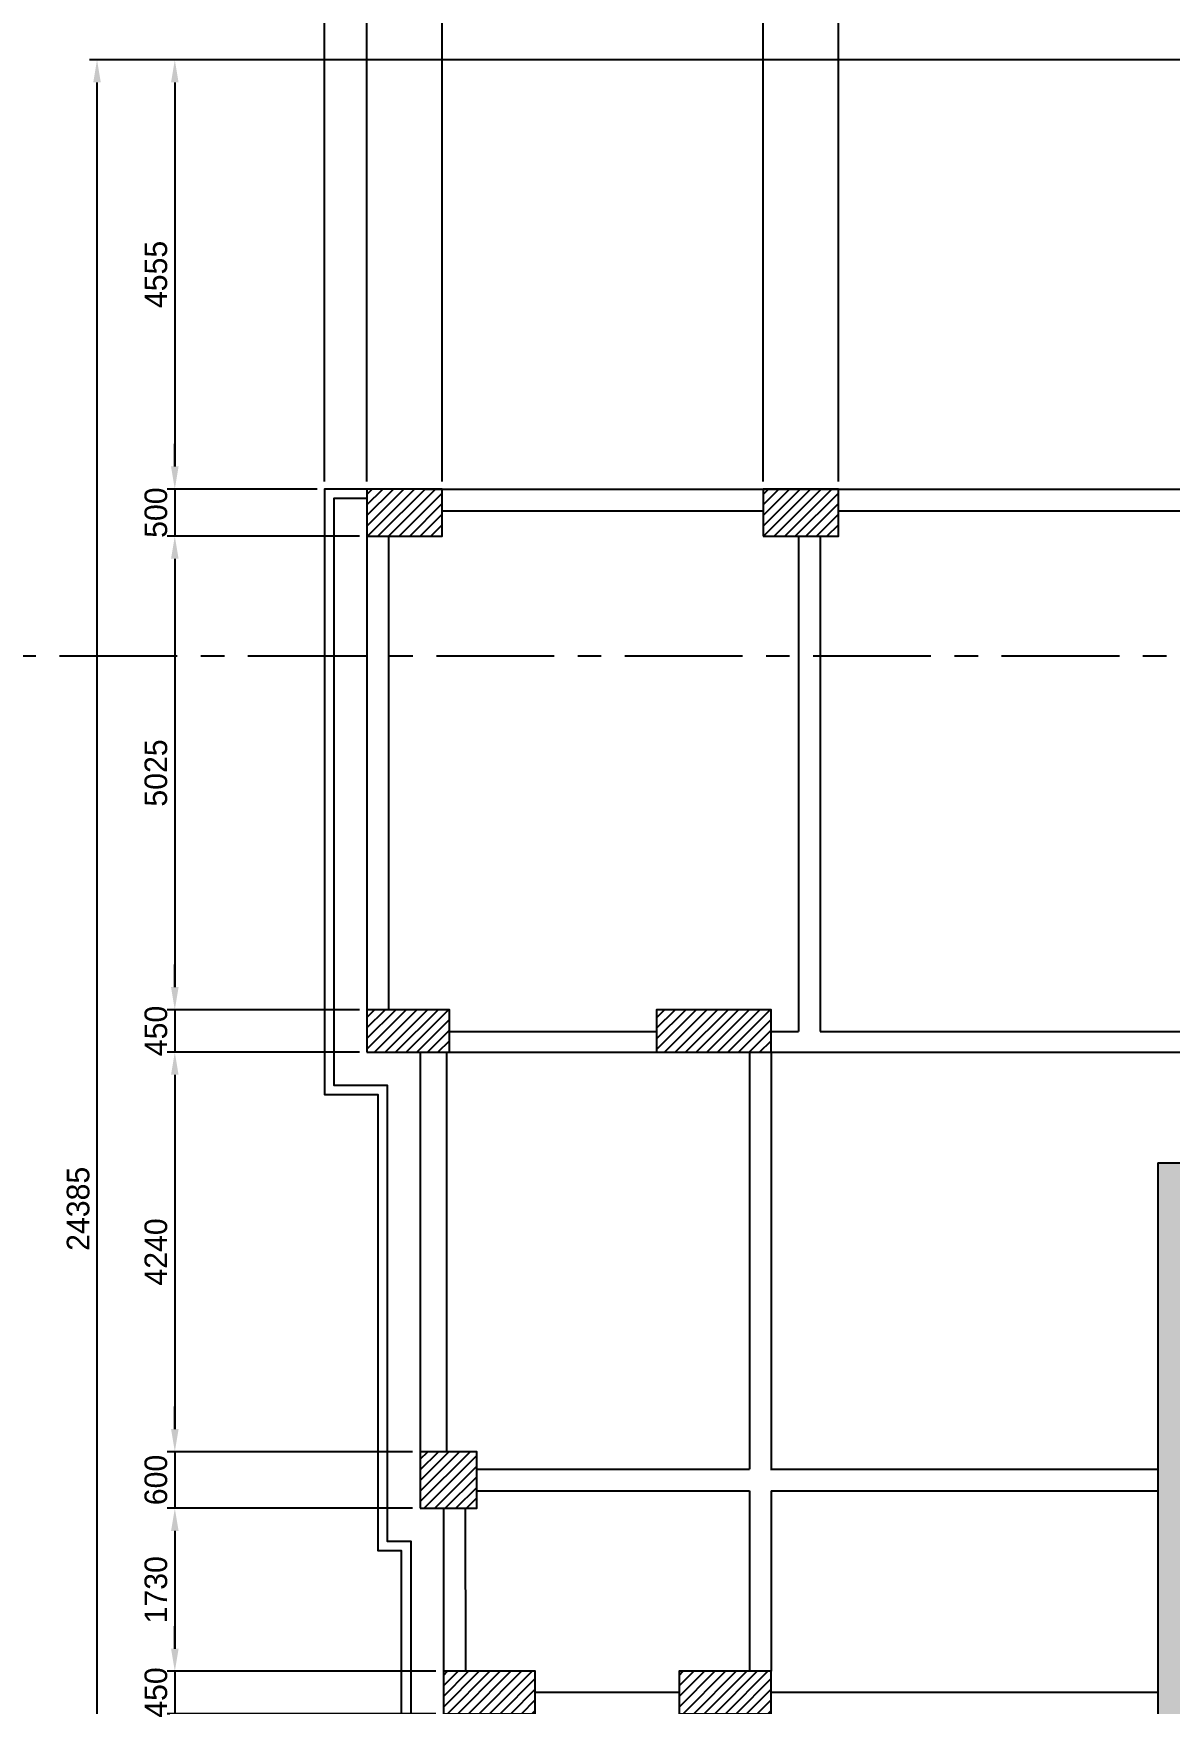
# Model space of a CAD drawing. Header units: millimetres. Extents: x -5 to 1510635, y -6 to 71285.
# Drawn here: x 708807 to 720867, y 19757 to 37480 of the extents above; entities that cross this region are included whole.
import ezdxf

# ---------------------------------------------------------------- set-up
doc = ezdxf.new("R2010")
doc.units = ezdxf.units.MM
doc.header["$LTSCALE"] = 1000
doc.linetypes.add('CENTER', pattern=[2, 1.25, -0.25, 0.25, -0.25])
doc.linetypes.add('S-BM-2ND$0$HIDDEN', pattern=[9.524999999999999, 6.35, -3.175])
for name, color, linetype in [('1', 1, 'CENTER'), ('MP-8', 8, 'Continuous'), ('S-BM-2ND$0$S-BEAM', 21, 'Continuous'), ('S-BM-2ND$0$S-BEAMS-1', 21, 'Continuous'), ('S-COL 2ND$0$S-COL-1', 31, 'Continuous'), ('S-COL 2ND$0$S-COL-HATCH', 11, 'Continuous'), ('S-COL 2ND$0$S-RCWALL', 31, 'Continuous'), ('S-COL 2ND$0$S-RCWALL-HACH', 21, 'Continuous')]:
    doc.layers.add(name, color=color, linetype=linetype)
doc.dimstyles.new('MPS2', dxfattribs={"dimscale": 100, "dimtxt": 3, "dimasz": 3, "dimexe": 1, "dimexo": 1, "dimgap": 1, "dimtad": 1, "dimzin": 12, "dimdsep": 46, "dimtxsty": 'Standard', "dimcen": 1, "dimclrd": 1, "dimclre": 1, "dimclrt": 7, "dimazin": 2, "dimtfac": 1, "dimtmove": 0, "dimatfit": 3, "dimfxl": 1, "dimarcsym": 0})

# ---------------------------------------------------------------- blocks, each defined once
blk = doc.blocks.new('S-COL 2ND')
at = {"layer": 'S-COL 2ND$0$S-COL-HATCH'}
h = blk.add_hatch(dxfattribs=at)
h.set_pattern_fill('ANSI31', color=256, scale=25)
h.set_pattern_definition([(45, (-1360.123907805886, 18780), (-56.1266007566822, 56.12660075668221), [])])
h.paths.add_polyline_path([(3998376.503392166, -137938.8001942993), (3999176.503392166, -137938.8001942993), (3999176.503392166, -137438.8001942993), (3998376.503392166, -137438.8001942993)])
h = blk.add_hatch(dxfattribs=at)
h.set_pattern_fill('ANSI31', color=256, scale=25)
h.set_pattern_definition([(45, (2845.000000012573, 18780), (-56.1266007566822, 56.12660075668221), [])])
h.paths.add_polyline_path([(4002581.627299984, -137938.8001942993), (4003381.627299984, -137938.8001942993), (4003381.627299984, -137438.8001942993), (4002581.627299984, -137438.8001942993)])
h = blk.add_hatch(dxfattribs=at)
h.set_pattern_fill('ANSI31', color=256, scale=25)
h.set_pattern_definition([(45, (-4.656612873077393e-10, 109.0542274876498), (-56.1266007566822, 56.12660075668221), [])])
h.paths.add_polyline_path([(3998376.503392178, -143413.8001942993), (3999251.8111841, -143413.8001942993), (3999251.8111841, -142963.8001942993), (3998376.503392178, -142963.8001942993)])
h = blk.add_hatch(dxfattribs=at)
h.set_pattern_fill('ANSI31', color=256, scale=25)
h.set_pattern_definition([(45, (3414.816115882248, 109.0542274845648), (-56.1266007566822, 56.12660075668221), [])])
h.paths.add_polyline_path([(4001451.627299983, -143413.8001943024), (4002666.627299983, -143413.8001943024), (4002666.627299983, -142963.8001942993), (4001451.627299983, -142963.8001942993)])
h = blk.add_hatch(dxfattribs=at)
h.set_pattern_fill('ANSI31', color=256, scale=25)
h.set_pattern_definition([(45, (-994.8161158706062, 8565.320772514096), (-56.1266007566822, 56.12660075668221), [])])
h.paths.add_polyline_path([(3998941.811184101, -148253.4794217852), (3999541.811184101, -148253.4794217852), (3999541.811184101, -147653.4794217852), (3998941.811184101, -147653.4794217852)])
h = blk.add_hatch(dxfattribs=at)
h.set_pattern_fill('ANSI31', color=256, scale=25)
h.set_pattern_definition([(45, (-748.1239077928476, 6384.943820322398), (-56.1266007566822, 56.12660075668221), [])])
h.paths.add_polyline_path([(3999188.503392179, -150433.8563739769), (4000163.503392179, -150433.8563739769), (4000163.503392179, -149983.8563739769), (3999188.503392179, -149983.8563739769)])
h = blk.add_hatch(dxfattribs=at)
h.set_pattern_fill('ANSI31', color=256, scale=25)
h.set_pattern_definition([(45, (1755.000000011176, 6384.943820322398), (-56.1266007566822, 56.12660075668221), [])])
h.paths.add_polyline_path([(4001691.627299983, -150433.8563739769), (4002666.627299983, -150433.8563739769), (4002666.627299983, -149983.8563739769), (4001691.627299983, -149983.8563739769)])
at = {"layer": 'S-COL 2ND$0$S-RCWALL-HACH'}
h = blk.add_hatch(dxfattribs=at)
h.set_pattern_fill('DOTS', color=256, scale=40)
h.set_pattern_definition([(0, (0, 0), (31.75, 63.5), [0, -63.5])])
h.paths.add_polyline_path([(4009961.720289057, -145611.3001942993), (4010161.720289057, -145611.3001942993), (4010161.720289057, -144588.8001942993), (4006771.720289052, -144588.8001942993), (4006771.720289052, -150468.8001942994), (4010161.591443183, -150469.2091906754), (4010161.720289058, -149401.3001942993), (4009961.720289056, -149401.3001942993), (4009961.720289056, -150218.8001942993), (4007021.720289056, -150218.8001942994), (4007021.720289057, -147633.8001942993), (4009961.720289057, -147633.8001942993), (4009961.720289056, -148401.3001942992), (4010161.720289057, -148401.3001942993), (4010161.720289057, -146611.3001942993), (4009961.720289056, -146611.3001942993), (4009961.720289057, -147383.8001942993), (4007021.720289056, -147383.8001942993), (4007021.720289057, -144838.8001942993), (4009961.720289057, -144838.8001942993)])
edge = h.paths.add_edge_path()
edge.add_line((4009961.720289056, -150468.8001942993), (4009961.720289056, -151643.8001942994))
edge.add_line((4010161.449725861, -151643.8001942994), (4009961.720289056, -151643.8001942994))
at = {"layer": 'S-COL 2ND$0$S-COL-1'}
for p, q in [((3999176.503392165, -137688.8001942993, 9.009900183442515e-09), (3999176.503392166, -137438.8153288094, 1.169739984468838e-08)), ((4003381.627299984, -137688.8001942993, 9.009900182666421e-09), (4003381.627299984, -137438.8153288094, 1.169739984391229e-08))]:
    blk.add_line(p, q, dxfattribs=at)
for points, elevation in [([(3998376.503392166, -137938.8001942993), (3999176.503392166, -137938.8001942993), (3999176.503392166, -137438.8001942993), (3998376.503392166, -137438.8001942993)], 1.169739984468838e-08), ([(4002581.627299984, -137938.8001942993), (4003381.627299984, -137938.8001942993), (4003381.627299984, -137438.8001942993), (4002581.627299984, -137438.8001942993)], 1.169739984391229e-08), ([(3998376.503392178, -143413.8001942993), (3999251.8111841, -143413.8001942993), (3999251.8111841, -142963.8001942993), (3998376.503392178, -142963.8001942993)], 1.169739984468817e-08), ([(4001451.627299983, -143413.8001943024), (4002666.627299983, -143413.8001943024), (4002666.627299983, -142963.8001942993), (4001451.627299983, -142963.8001942993)], 1.169739984469833e-08), ([(3998941.811184101, -148253.4794217852), (3999541.811184101, -148253.4794217852), (3999541.811184101, -147653.4794217852), (3998941.811184101, -147653.4794217852)], 1.169739983347684e-08), ([(3999188.503392179, -150433.8563739769), (4000163.503392179, -150433.8563739769), (4000163.503392179, -149983.8563739769), (3999188.503392179, -149983.8563739769)], 1.169739983347684e-08), ([(4001691.627299983, -150433.8563739769), (4002666.627299983, -150433.8563739769), (4002666.627299983, -149983.8563739769), (4001691.627299983, -149983.8563739769)], 1.169739984469833e-08)]:
    blk.add_lwpolyline(points, close=True, dxfattribs=dict(at, elevation=elevation))
at = {"layer": 'S-COL 2ND$0$S-RCWALL'}
for p, q in [((4006771.720289052, -144588.8001942993, 2.528651796695846e-08), (4010161.720289057, -144588.8001942993, 9.048614370923496e-09)), ((4006771.720289052, -144588.8001942993, -1.327836072010957e-08), (4006771.720289053, -150468.8001942994, -1.327836072010957e-08))]:
    blk.add_line(p, q, dxfattribs=at)
blk = doc.blocks.new('*D323')
at = {"layer": 'DEFPOINTS', "color": 0, "linetype": 'ByBlock', "transparency": 16777216}
for p in [(712347.1178145017, 38510.49782430578), (711897.1178145017, 32644.3531070475, -4.082199666857196e-08), (712347.1178145017, 32644.3531070475, -4.082199666857196e-08)]:
    blk.add_point(p, dxfattribs=at)
at = {"layer": 'MP-8', "color": 1, "linetype": 'ByBlock', "lineweight": -2, "transparency": 16777216}
for p, q in [((711657.1178145017, 38510.49782430578), (710633.1178145017, 38510.49782430578)), ((711897.1178145017, 32724.3531070475), (711897.1178145017, 38590.49782430578)), ((712347.1178145017, 38510.49782430578), (711897.1178145017, 38510.49782430578)), ((712347.1178145017, 32724.3531070475), (712347.1178145017, 38590.49782430578)), ((712587.1178145017, 38510.49782430578), (712827.1178145017, 38510.49782430578))]:
    blk.add_line(p, q, dxfattribs=at)
at = {"layer": 'MP-8', "color": 1, "linetype": 'ByBlock', "transparency": 16777216}
for points in [[(711657.1178145017, 38550.49782430578), (711657.1178145017, 38470.49782430578), (711897.1178145017, 38510.49782430578)], [(712587.1178145017, 38550.49782430578), (712587.1178145017, 38470.49782430578), (712347.1178145017, 38510.49782430578)]]:
    blk.add_solid(points, dxfattribs=at)
at = {"layer": 'MP-8', "color": 7, "linetype": 'ByBlock', "transparency": 16777216, "insert": (711025.1178145017, 38710.49782430578), "char_height": 240, "attachment_point": 5}
blk.add_mtext('450', dxfattribs=at)
blk = doc.blocks.new('*D324')
at = {"layer": 'DEFPOINTS', "color": 0, "linetype": 'ByBlock', "transparency": 16777216}
for p in [(713147.1178145017, 38510.49782430578), (712347.1178145017, 32644.3531070475, -4.082199666857196e-08), (713147.1178145017, 32644.3531070475)]:
    blk.add_point(p, dxfattribs=at)
at = {"layer": 'MP-8', "color": 1, "linetype": 'ByBlock', "lineweight": -2, "transparency": 16777216}
for p, q in [((712347.1178145017, 32724.3531070475), (712347.1178145017, 38590.49782430578)), ((712587.1178145017, 38510.49782430578), (712907.1178145017, 38510.49782430578)), ((713147.1178145017, 32724.3531070475), (713147.1178145017, 38590.49782430578))]:
    blk.add_line(p, q, dxfattribs=at)
at = {"layer": 'MP-8', "color": 1, "linetype": 'ByBlock', "transparency": 16777216}
for points in [[(712587.1178145017, 38550.49782430578), (712587.1178145017, 38470.49782430578), (712347.1178145017, 38510.49782430578)], [(712907.1178145017, 38550.49782430578), (712907.1178145017, 38470.49782430578), (713147.1178145017, 38510.49782430578)]]:
    blk.add_solid(points, dxfattribs=at)
at = {"layer": 'MP-8', "color": 7, "linetype": 'ByBlock', "transparency": 16777216, "insert": (712747.1178145017, 38710.49782430578), "char_height": 240, "attachment_point": 5}
blk.add_mtext('800', dxfattribs=at)
blk = doc.blocks.new('*D325')
at = {"layer": 'DEFPOINTS', "color": 0, "linetype": 'ByBlock', "transparency": 16777216}
for p in [(716552.2417223202, 38510.49782430578), (713147.1178145017, 32644.3531070475), (716552.2417223202, 32644.3531070475)]:
    blk.add_point(p, dxfattribs=at)
at = {"layer": 'MP-8', "color": 1, "linetype": 'ByBlock', "lineweight": -2, "transparency": 16777216}
for p, q in [((713147.1178145017, 32724.3531070475), (713147.1178145017, 38590.49782430578)), ((713387.1178145017, 38510.49782430578), (716312.2417223202, 38510.49782430578)), ((716552.2417223202, 32724.3531070475), (716552.2417223202, 38590.49782430578))]:
    blk.add_line(p, q, dxfattribs=at)
at = {"layer": 'MP-8', "color": 1, "linetype": 'ByBlock', "transparency": 16777216}
for points in [[(713387.1178145017, 38550.49782430578), (713387.1178145017, 38470.49782430578), (713147.1178145017, 38510.49782430578)], [(716312.2417223202, 38550.49782430578), (716312.2417223202, 38470.49782430578), (716552.2417223202, 38510.49782430578)]]:
    blk.add_solid(points, dxfattribs=at)
at = {"layer": 'MP-8', "color": 7, "linetype": 'ByBlock', "transparency": 16777216, "insert": (714849.679768411, 38710.49782430578), "char_height": 240, "attachment_point": 5}
blk.add_mtext('3405', dxfattribs=at)
blk = doc.blocks.new('*D326')
at = {"layer": 'DEFPOINTS', "color": 0, "linetype": 'ByBlock', "transparency": 16777216}
for p in [(717352.2417223202, 38510.49782430578), (716552.2417223202, 32644.3531070475), (717352.2417223202, 32644.3531070475, -4.082199666935801e-08)]:
    blk.add_point(p, dxfattribs=at)
at = {"layer": 'MP-8', "color": 1, "linetype": 'ByBlock', "lineweight": -2, "transparency": 16777216}
for p, q in [((716552.2417223202, 32724.3531070475), (716552.2417223202, 38590.49782430578)), ((716792.2417223202, 38510.49782430578), (717112.2417223202, 38510.49782430578)), ((717352.2417223202, 32724.3531070475), (717352.2417223202, 38590.49782430578))]:
    blk.add_line(p, q, dxfattribs=at)
at = {"layer": 'MP-8', "color": 1, "linetype": 'ByBlock', "transparency": 16777216}
for points in [[(716792.2417223202, 38550.49782430578), (716792.2417223202, 38470.49782430578), (716552.2417223202, 38510.49782430578)], [(717112.2417223202, 38550.49782430578), (717112.2417223202, 38470.49782430578), (717352.2417223202, 38510.49782430578)]]:
    blk.add_solid(points, dxfattribs=at)
at = {"layer": 'MP-8', "color": 7, "linetype": 'ByBlock', "transparency": 16777216, "insert": (716952.2417223202, 38710.49782430578), "char_height": 240, "attachment_point": 5}
blk.add_mtext('800', dxfattribs=at)
blk = doc.blocks.new('*D327')
at = {"layer": 'DEFPOINTS', "color": 0, "linetype": 'ByBlock', "transparency": 16777216}
for p in [(721181.9597115102, 38510.49782430578), (717352.2417223202, 32644.3531070475, -4.082199666935801e-08), (721181.9597115102, 32644.3531070475)]:
    blk.add_point(p, dxfattribs=at)
at = {"layer": 'MP-8', "color": 1, "linetype": 'ByBlock', "lineweight": -2, "transparency": 16777216}
for p, q in [((717352.2417223202, 32724.3531070475), (717352.2417223202, 38590.49782430578)), ((717592.2417223202, 38510.49782430578), (720941.9597115102, 38510.49782430578)), ((721181.9597115102, 32724.3531070475), (721181.9597115102, 38590.49782430578))]:
    blk.add_line(p, q, dxfattribs=at)
at = {"layer": 'MP-8', "color": 1, "linetype": 'ByBlock', "transparency": 16777216}
for points in [[(717592.2417223202, 38550.49782430578), (717592.2417223202, 38470.49782430578), (717352.2417223202, 38510.49782430578)], [(720941.9597115102, 38550.49782430578), (720941.9597115102, 38470.49782430578), (721181.9597115102, 38510.49782430578)]]:
    blk.add_solid(points, dxfattribs=at)
at = {"layer": 'MP-8', "color": 7, "linetype": 'ByBlock', "transparency": 16777216, "insert": (719267.1007169152, 38710.49782430578), "char_height": 240, "attachment_point": 5}
blk.add_mtext('3830', dxfattribs=at)
blk = doc.blocks.new('*D343')
at = {"layer": 'DEFPOINTS', "color": 0, "linetype": 'ByBlock', "transparency": 16777216}
for p in [(742286.8665123605, 39274.60185658524), (711897.1178145017, 32644.3531070475, -4.082199666857196e-08), (742286.8665123605, 20314.70645424048, -4.082199666857196e-08)]:
    blk.add_point(p, dxfattribs=at)
at = {"layer": 'MP-8', "color": 1, "linetype": 'ByBlock', "lineweight": -2, "transparency": 16777216}
for p, q in [((711897.1178145017, 32724.3531070475), (711897.1178145017, 39354.60185658524)), ((742286.8665123605, 20394.70645424048), (742286.8665123605, 39354.60185658524)), ((712137.1178145017, 39274.60185658524), (742046.8665123605, 39274.60185658524))]:
    blk.add_line(p, q, dxfattribs=at)
at = {"layer": 'MP-8', "color": 1, "linetype": 'ByBlock', "transparency": 16777216}
for points in [[(712137.1178145017, 39314.60185658524), (712137.1178145017, 39234.60185658524), (711897.1178145017, 39274.60185658524)], [(742046.8665123605, 39314.60185658524), (742046.8665123605, 39234.60185658524), (742286.8665123605, 39274.60185658524)]]:
    blk.add_solid(points, dxfattribs=at)
at = {"layer": 'MP-8', "color": 7, "linetype": 'ByBlock', "transparency": 16777216, "insert": (727091.9921634311, 39474.60185658524), "char_height": 240, "attachment_point": 5}
blk.add_mtext('30390', dxfattribs=at)
blk = doc.blocks.new('*D332')
at = {"layer": 'DEFPOINTS', "color": 0, "linetype": 'ByBlock', "transparency": 16777216}
for p in [(728606.9429447101, 37199.6542346559, -5.609695977175281e-08), (710307.8248572741, 32644.3531070475), (711897.1178145017, 32644.3531070475, -4.082199666857196e-08)]:
    blk.add_point(p, dxfattribs=at)
at = {"layer": 'MP-8', "color": 1, "linetype": 'ByBlock', "lineweight": -2, "transparency": 16777216}
for p, q in [((728526.9429447101, 37199.6542346559), (710227.8248572741, 37199.6542346559)), ((710307.8248572741, 36959.6542346559), (710307.8248572741, 32884.3531070475)), ((711817.1178145017, 32644.3531070475), (710227.8248572741, 32644.3531070475))]:
    blk.add_line(p, q, dxfattribs=at)
at = {"layer": 'MP-8', "color": 1, "linetype": 'ByBlock', "transparency": 16777216}
for points in [[(710267.8248572741, 36959.6542346559), (710347.8248572741, 36959.6542346559), (710307.8248572741, 37199.6542346559)], [(710267.8248572741, 32884.3531070475), (710347.8248572741, 32884.3531070475), (710307.8248572741, 32644.3531070475)]]:
    blk.add_solid(points, dxfattribs=at)
at = {"layer": 'MP-8', "color": 7, "linetype": 'ByBlock', "transparency": 16777216, "insert": (710107.8248572741, 34922.00367085182), "char_height": 240, "attachment_point": 5, "rotation": 90}
blk.add_mtext('4555', dxfattribs=at)
blk = doc.blocks.new('*D333')
at = {"layer": 'DEFPOINTS', "color": 0, "linetype": 'ByBlock', "transparency": 16777216}
for p in [(711897.1178145017, 32644.3531070475, -4.082199666857196e-08), (710307.8248572741, 32144.3531070475), (712347.1178145017, 32144.3531070475, -4.082199666858192e-08)]:
    blk.add_point(p, dxfattribs=at)
at = {"layer": 'MP-8', "color": 1, "linetype": 'ByBlock', "lineweight": -2, "transparency": 16777216}
for p, q in [((710307.8248572741, 32884.3531070475), (710307.8248572741, 33124.3531070475)), ((711817.1178145017, 32644.3531070475), (710227.8248572741, 32644.3531070475)), ((710307.8248572741, 32644.3531070475), (710307.8248572741, 32144.3531070475)), ((712267.1178145017, 32144.3531070475), (710227.8248572741, 32144.3531070475)), ((710307.8248572741, 31904.3531070475), (710307.8248572741, 31664.3531070475))]:
    blk.add_line(p, q, dxfattribs=at)
at = {"layer": 'MP-8', "color": 1, "linetype": 'ByBlock', "transparency": 16777216}
for points in [[(710267.8248572741, 32884.3531070475), (710347.8248572741, 32884.3531070475), (710307.8248572741, 32644.3531070475)], [(710267.8248572741, 31904.3531070475), (710347.8248572741, 31904.3531070475), (710307.8248572741, 32144.3531070475)]]:
    blk.add_solid(points, dxfattribs=at)
at = {"layer": 'MP-8', "color": 7, "linetype": 'ByBlock', "transparency": 16777216, "insert": (710107.8248572741, 32394.35310704761), "char_height": 240, "attachment_point": 5, "rotation": 90}
blk.add_mtext('500', dxfattribs=at)
blk = doc.blocks.new('*D334')
at = {"layer": 'DEFPOINTS', "color": 0, "linetype": 'ByBlock', "transparency": 16777216}
for p in [(712347.1178145017, 32144.3531070475, -4.082199666858192e-08), (710307.8248572741, 27119.3531070475), (712347.1178145017, 27119.3531070475, -4.082199666858213e-08)]:
    blk.add_point(p, dxfattribs=at)
at = {"layer": 'MP-8', "color": 1, "linetype": 'ByBlock', "lineweight": -2, "transparency": 16777216}
for p, q in [((712267.1178145017, 32144.3531070475), (710227.8248572741, 32144.3531070475)), ((710307.8248572741, 31904.3531070475), (710307.8248572741, 27359.3531070475)), ((712267.1178145017, 27119.3531070475), (710227.8248572741, 27119.3531070475))]:
    blk.add_line(p, q, dxfattribs=at)
at = {"layer": 'MP-8', "color": 1, "linetype": 'ByBlock', "transparency": 16777216}
for points in [[(710267.8248572741, 31904.3531070475), (710347.8248572741, 31904.3531070475), (710307.8248572741, 32144.3531070475)], [(710267.8248572741, 27359.3531070475), (710347.8248572741, 27359.3531070475), (710307.8248572741, 27119.3531070475)]]:
    blk.add_solid(points, dxfattribs=at)
at = {"layer": 'MP-8', "color": 7, "linetype": 'ByBlock', "transparency": 16777216, "insert": (710107.8248572741, 29631.85310704761), "char_height": 240, "attachment_point": 5, "rotation": 90}
blk.add_mtext('5025', dxfattribs=at)
blk = doc.blocks.new('*D335')
at = {"layer": 'DEFPOINTS', "color": 0, "linetype": 'ByBlock', "transparency": 16777216}
for p in [(712347.1178145017, 27119.3531070475, -4.082199666858213e-08), (710307.8248572741, 26669.3531070475), (712347.1178145139, 26669.3531070475, -4.082199666858213e-08)]:
    blk.add_point(p, dxfattribs=at)
at = {"layer": 'MP-8', "color": 1, "linetype": 'ByBlock', "lineweight": -2, "transparency": 16777216}
for p, q in [((710307.8248572741, 27359.3531070475), (710307.8248572741, 27599.3531070475)), ((712267.1178145017, 27119.3531070475), (710227.8248572741, 27119.3531070475)), ((710307.8248572741, 27119.3531070475), (710307.8248572741, 26669.3531070475)), ((712267.1178145139, 26669.3531070475), (710227.8248572741, 26669.3531070475)), ((710307.8248572741, 26429.3531070475), (710307.8248572741, 26189.3531070475))]:
    blk.add_line(p, q, dxfattribs=at)
at = {"layer": 'MP-8', "color": 1, "linetype": 'ByBlock', "transparency": 16777216}
for points in [[(710267.8248572741, 27359.3531070475), (710347.8248572741, 27359.3531070475), (710307.8248572741, 27119.3531070475)], [(710267.8248572741, 26429.3531070475), (710347.8248572741, 26429.3531070475), (710307.8248572741, 26669.3531070475)]]:
    blk.add_solid(points, dxfattribs=at)
at = {"layer": 'MP-8', "color": 7, "linetype": 'ByBlock', "transparency": 16777216, "insert": (710107.8248572741, 26894.35310704761), "char_height": 240, "attachment_point": 5, "rotation": 90}
blk.add_mtext('450', dxfattribs=at)
blk = doc.blocks.new('*D336')
at = {"layer": 'DEFPOINTS', "color": 0, "linetype": 'ByBlock', "transparency": 16777216}
for p in [(712347.1178145139, 26669.3531070475, -4.082199666858213e-08), (710307.8248572741, 22429.6738795616), (712912.425606437, 22429.6738795616)]:
    blk.add_point(p, dxfattribs=at)
at = {"layer": 'MP-8', "color": 1, "linetype": 'ByBlock', "lineweight": -2, "transparency": 16777216}
for p, q in [((712267.1178145139, 26669.3531070475), (710227.8248572741, 26669.3531070475)), ((710307.8248572741, 26429.3531070475), (710307.8248572741, 22669.6738795616)), ((712832.425606437, 22429.6738795616), (710227.8248572741, 22429.6738795616))]:
    blk.add_line(p, q, dxfattribs=at)
at = {"layer": 'MP-8', "color": 1, "linetype": 'ByBlock', "transparency": 16777216}
for points in [[(710267.8248572741, 26429.3531070475), (710347.8248572741, 26429.3531070475), (710307.8248572741, 26669.3531070475)], [(710267.8248572741, 22669.6738795616), (710347.8248572741, 22669.6738795616), (710307.8248572741, 22429.6738795616)]]:
    blk.add_solid(points, dxfattribs=at)
at = {"layer": 'MP-8', "color": 7, "linetype": 'ByBlock', "transparency": 16777216, "insert": (710107.8248572741, 24549.51349330466), "char_height": 240, "attachment_point": 5, "rotation": 90}
blk.add_mtext('4240', dxfattribs=at)
blk = doc.blocks.new('*D337')
at = {"layer": 'DEFPOINTS', "color": 0, "linetype": 'ByBlock', "transparency": 16777216}
for p in [(712912.425606437, 22429.6738795616), (710307.8248572741, 21829.6738795616), (712912.425606437, 21829.6738795616)]:
    blk.add_point(p, dxfattribs=at)
at = {"layer": 'MP-8', "color": 1, "linetype": 'ByBlock', "lineweight": -2, "transparency": 16777216}
for p, q in [((710307.8248572741, 22669.6738795616), (710307.8248572741, 22909.6738795616)), ((712832.425606437, 22429.6738795616), (710227.8248572741, 22429.6738795616)), ((710307.8248572741, 22429.6738795616), (710307.8248572741, 21829.6738795616)), ((712832.425606437, 21829.6738795616), (710227.8248572741, 21829.6738795616)), ((710307.8248572741, 21589.6738795616), (710307.8248572741, 21349.6738795616))]:
    blk.add_line(p, q, dxfattribs=at)
at = {"layer": 'MP-8', "color": 1, "linetype": 'ByBlock', "transparency": 16777216}
for points in [[(710267.8248572741, 22669.6738795616), (710347.8248572741, 22669.6738795616), (710307.8248572741, 22429.6738795616)], [(710267.8248572741, 21589.6738795616), (710347.8248572741, 21589.6738795616), (710307.8248572741, 21829.6738795616)]]:
    blk.add_solid(points, dxfattribs=at)
at = {"layer": 'MP-8', "color": 7, "linetype": 'ByBlock', "transparency": 16777216, "insert": (710107.8248572741, 22129.67387956171), "char_height": 240, "attachment_point": 5, "rotation": 90}
blk.add_mtext('600', dxfattribs=at)
blk = doc.blocks.new('*D338')
at = {"layer": 'DEFPOINTS', "color": 0, "linetype": 'ByBlock', "transparency": 16777216}
for p in [(712912.425606437, 21829.6738795616), (710307.8248572741, 20099.2969273699), (713159.1178145148, 20099.2969273699)]:
    blk.add_point(p, dxfattribs=at)
at = {"layer": 'MP-8', "color": 1, "linetype": 'ByBlock', "lineweight": -2, "transparency": 16777216}
for p, q in [((712832.425606437, 21829.6738795616), (710227.8248572741, 21829.6738795616)), ((710307.8248572741, 21589.6738795616), (710307.8248572741, 20339.2969273699)), ((713079.1178145148, 20099.2969273699), (710227.8248572741, 20099.2969273699))]:
    blk.add_line(p, q, dxfattribs=at)
at = {"layer": 'MP-8', "color": 1, "linetype": 'ByBlock', "transparency": 16777216}
for points in [[(710267.8248572741, 21589.6738795616), (710347.8248572741, 21589.6738795616), (710307.8248572741, 21829.6738795616)], [(710267.8248572741, 20339.2969273699), (710347.8248572741, 20339.2969273699), (710307.8248572741, 20099.2969273699)]]:
    blk.add_solid(points, dxfattribs=at)
at = {"layer": 'MP-8', "color": 7, "linetype": 'ByBlock', "transparency": 16777216, "insert": (710107.8248572741, 20964.48540346586), "char_height": 240, "attachment_point": 5, "rotation": 90}
blk.add_mtext('1730', dxfattribs=at)
blk = doc.blocks.new('*D339')
at = {"layer": 'DEFPOINTS', "color": 0, "linetype": 'ByBlock', "transparency": 16777216}
for p in [(713159.1178145148, 20099.2969273699), (710307.8248572741, 19649.2969273699), (713159.1178145148, 19649.2969273699)]:
    blk.add_point(p, dxfattribs=at)
at = {"layer": 'MP-8', "color": 1, "linetype": 'ByBlock', "lineweight": -2, "transparency": 16777216}
for p, q in [((710307.8248572741, 20339.2969273699), (710307.8248572741, 20579.2969273699)), ((713079.1178145148, 20099.2969273699), (710227.8248572741, 20099.2969273699)), ((710307.8248572741, 20099.2969273699), (710307.8248572741, 19649.2969273699)), ((713079.1178145148, 19649.2969273699), (710227.8248572741, 19649.2969273699)), ((710307.8248572741, 19409.2969273699), (710307.8248572741, 19169.2969273699))]:
    blk.add_line(p, q, dxfattribs=at)
at = {"layer": 'MP-8', "color": 1, "linetype": 'ByBlock', "transparency": 16777216}
for points in [[(710267.8248572741, 20339.2969273699), (710347.8248572741, 20339.2969273699), (710307.8248572741, 20099.2969273699)], [(710267.8248572741, 19409.2969273699), (710347.8248572741, 19409.2969273699), (710307.8248572741, 19649.2969273699)]]:
    blk.add_solid(points, dxfattribs=at)
at = {"layer": 'MP-8', "color": 7, "linetype": 'ByBlock', "transparency": 16777216, "insert": (710107.8248572741, 19874.29692737001), "char_height": 240, "attachment_point": 5, "rotation": 90}
blk.add_mtext('450', dxfattribs=at)
blk = doc.blocks.new('*D322')
at = {"layer": 'DEFPOINTS', "color": 0, "linetype": 'ByBlock', "transparency": 16777216}
for p in [(709482.2473507132, 37199.6542346559), (728606.9429447101, 37199.6542346559, -5.609695977175281e-08), (713457.2417223048, 12814.3531070475, -4.082199666857196e-08)]:
    blk.add_point(p, dxfattribs=at)
at = {"layer": 'MP-8', "color": 1, "linetype": 'ByBlock', "lineweight": -2, "transparency": 16777216}
for p, q in [((728526.9429447101, 37199.6542346559), (709402.2473507132, 37199.6542346559)), ((709482.2473507132, 13054.3531070475), (709482.2473507132, 36959.6542346559)), ((713377.2417223048, 12814.3531070475), (709402.2473507132, 12814.3531070475))]:
    blk.add_line(p, q, dxfattribs=at)
at = {"layer": 'MP-8', "color": 1, "linetype": 'ByBlock', "transparency": 16777216}
for points in [[(709442.2473507132, 36959.6542346559), (709522.2473507132, 36959.6542346559), (709482.2473507132, 37199.6542346559)], [(709442.2473507132, 13054.3531070475), (709522.2473507132, 13054.3531070475), (709482.2473507132, 12814.3531070475)]]:
    blk.add_solid(points, dxfattribs=at)
at = {"layer": 'MP-8', "color": 7, "linetype": 'ByBlock', "transparency": 16777216, "insert": (709282.2473507132, 25007.00367085182), "char_height": 240, "attachment_point": 5, "rotation": 90}
blk.add_mtext('24385', dxfattribs=at)

msp = doc.modelspace()

# ---------------------------------------------------------------- linework, layer by layer
at = {"layer": '1'}
msp.add_line((722334.0391553725, 30872.93861450825, -6.421029768498295e-08), (707353.1102884115, 30872.93861450825, -6.421029768498295e-08), dxfattribs=at)
at = {"layer": 'S-BM-2ND$0$S-BEAM', "linetype": 'S-BM-2ND$0$HIDDEN'}
for p, q in [((713147.1178145017, 32414.3531070475, -4.082199666858192e-08), (716552.2417223202, 32414.3531070475, -4.082199666935801e-08)), ((717352.2417223197, 32414.35310705463, -4.329448334116262e-08), (721181.9597115102, 32414.3531070475, -5.25193965132703e-08)), ((712577.4995858306, 32144.3531070475, -4.082199666858192e-08), (712577.4995858306, 27119.3531070475, -4.082199666858213e-08)), ((716927.2417223202, 32144.3531070475, -4.082199666933091e-08), (716927.2417223202, 26889.92667797251, -1.289576589063251e-08)), ((717157.2417223202, 32144.3531070475, -4.082199666935801e-08), (717157.2417223211, 26889.92667797251, -1.400282489046285e-08)), ((713222.4256064366, 26889.92667797251, -4.082199666857874e-08), (715422.2417223193, 26889.92667797251, -4.053604074453458e-08)), ((716637.2417223193, 26889.92667797251, -4.740471013138096e-08), (716927.2417223202, 26889.92667797251, -4.070361164337327e-08)), ((717157.2417223211, 26889.92667797251, -4.070361164336861e-08), (721181.9597115102, 26889.92667797251, -3.978733021916779e-08)), ((713192.4256064375, 26660.29887955979, -3.368656274116924e-08), (713192.425606437, 22429.6738795616, -7.517130613035168e-08)), ((713222.4256064366, 26669.3531070475, -4.082199666858213e-08), (716407.2417223193, 26669.35310704878, -3.380310634352411e-08)), ((716407.2417223193, 26669.35310704878, -4.082199666857196e-08), (716407.2417223193, 22244.67387956285, -4.080069212276914e-08)), ((716637.2417223188, 26669.35310704887, -3.329621843664981e-08), (721181.9597115098, 26669.3531070507, -2.328029413716878e-08)), ((716637.2417223193, 26669.35310704442, -4.082199666857196e-08), (716637.2417223193, 22235.24745048658, -4.082199666857196e-08)), ((713512.425606437, 22244.6738795616, -4.082199667979346e-08), (716407.2417223193, 22244.67387956285, -5.08221547878764e-08)), ((716637.2417223188, 22244.67387956296, -5.161669104606316e-08), (720742.3347113892, 22244.67387956471, -6.579775723325741e-08)), ((713512.425606437, 22014.6738795616, -4.082199667979346e-08), (716407.2417223193, 22014.67387956285, -5.08221547878764e-08)), ((716407.2417223193, 22014.67387956285, -4.082199666857196e-08), (716407.2417223193, 20099.2969273699, -4.082199666857196e-08)), ((716637.2417223188, 22014.67387956296, -5.161669104606316e-08), (720742.3347113892, 22014.67387956471, -6.579775723325741e-08)), ((716637.2417223193, 22014.67387956294, -4.082199666857196e-08), (716637.2417223193, 20099.2969273699, -4.082199666857196e-08)), ((713391.4995858436, 21829.6738795616, -7.238448100078105e-08), (713392.1178145148, 20099.2969273699, -5.280260704951948e-08)), ((714137.1178145153, 19879.29692737042, -4.082199667979346e-08), (715662.2417223188, 19879.29692737042, -4.658882161992201e-08)), ((716637.2417223193, 19879.29692737042, -5.02755085099896e-08), (720742.3347113892, 19879.29692737042, -6.579775723337938e-08))]:
    msp.add_line(p, q, dxfattribs=at)
at = {"layer": 'S-BM-2ND$0$S-BEAM'}
for p, q in [((712347.1178145017, 32144.3531070475, -4.082199666858192e-08), (712347.1178145017, 27119.3531070475, -4.082199666858213e-08)), ((712912.425606437, 26669.3531070475, -7.517130611914035e-08), (712912.425606437, 22329.6738795616, -4.082199667979346e-08))]:
    msp.add_line(p, q, dxfattribs=at)
at = {"layer": 'S-BM-2ND$0$S-BEAM', "elevation": -4.082199666857196e-08}
msp.add_lwpolyline([(712947.1178145017, 32644.3531070475), (721391.9597115107, 32644.3531070475)], dxfattribs=at)
at = {"layer": 'S-BM-2ND$0$S-BEAMS-1'}
msp.add_line((713162.1178145148, 20099.2969273699, -4.082199667979346e-08), (713162.1178145148, 21829.6738795616, -4.082199667979346e-08), dxfattribs=at)
at = {"layer": 'S-BM-2ND$0$S-BEAMS-1', "elevation": -4.082199666857196e-08}
for points in [[(712347.1178145017, 32644.3531070475), (711897.1178145017, 32644.3531070475), (711897.1178145017, 26219.3531070475), (712462.425606437, 26219.3531070475), (712462.4256064375, 21379.6738795616), (712712.1178145143, 21379.67387956157), (712712.1178145148, 19199.2969273699), (713457.241722309, 19199.29692736987), (713457.2417223048, 12814.3531070475), (742286.866512347, 12814.3531070475), (742286.8665123605, 20314.70645424048), (739991.7131753233, 20314.70645424048), (739991.7131753233, 23843.0014285873), (738157.4525934653, 23843.0014285873), (738157.4525973918, 26419.35310352777), (736156.9597038915, 26419.35310641408), (736156.9597129882, 33094.3531070475), (735336.9597115112, 33094.3531070475)], [(712347.1178145017, 32544.3531070475), (711997.1178145017, 32544.3531070475), (711997.1178145017, 26319.3531070475), (712562.425606437, 26319.3531070475), (712562.4256064375, 21479.6738795616), (712812.1178145143, 21479.67387956157), (712812.1178145148, 19299.2969273699), (713557.241722309, 19299.29692736987), (713557.2417223048, 12914.3531070475), (742186.866512347, 12914.3531070475), (742186.8665123605, 20214.70645424048), (739891.7131753233, 20214.70645424048), (739891.7131753233, 23743.0014285873), (738057.4525933247, 23743.0014285873), (738057.4525972512, 26319.35310366855), (736056.9597037509, 26319.35310655486), (736056.9597128476, 32994.3531070475), (735336.9597115112, 32994.3531070475)]]:
    msp.add_lwpolyline(points, dxfattribs=at)

# ---------------------------------------------------------------- block references
msp.add_blockref('S-COL 2ND', (-3286029.385577664, 170083.1533013468, -5.25193965132703e-08))

# ---------------------------------------------------------------- dimensions: what is measured, and where the dimension line sits
at = {"layer": 'MP-8', "linetype": 'ByBlock'}
for base, p1, p2, picture, middle in [((742286.8665123605, 39274.60185658524), (711897.1178145017, 32644.3531070475, -4.082199666857196e-08), (742286.8665123605, 20314.70645424048, -4.082199666857196e-08), '*D343', (727091.9921634311, 39474.60185658524)), ((713147.1178145017, 38510.49782430578), (712347.1178145017, 32644.3531070475, -4.082199666857196e-08), (713147.1178145017, 32644.3531070475), '*D324', (712747.1178145017, 38710.49782430578)), ((716552.2417223202, 38510.49782430578), (713147.1178145017, 32644.3531070475), (716552.2417223202, 32644.3531070475), '*D325', (714849.679768411, 38710.49782430578)), ((717352.2417223202, 38510.49782430578), (716552.2417223202, 32644.3531070475), (717352.2417223202, 32644.3531070475, -4.082199666935801e-08), '*D326', (716952.2417223202, 38710.49782430578)), ((721181.9597115102, 38510.49782430578), (717352.2417223202, 32644.3531070475, -4.082199666935801e-08), (721181.9597115102, 32644.3531070475), '*D327', (719267.1007169152, 38710.49782430578))]:
    dim = msp.add_linear_dim(base=base, p1=p1, p2=p2, dimstyle='MPS2', override={"dimscale": 80, "dimdec": 0}, dxfattribs=at)
    dim.commit()
    dim.dimension.update_dxf_attribs({"geometry": picture, "text_midpoint": middle})
dim = msp.add_linear_dim(base=(712347.1178145017, 38510.49782430578), p1=(711897.1178145017, 32644.3531070475, -4.082199666857196e-08), p2=(712347.1178145017, 32644.3531070475, -4.082199666857196e-08), dimstyle='MPS2', override={"dimscale": 80, "dimdec": 0}, dxfattribs=at)
dim.commit()
dim.dimension.update_dxf_attribs({"geometry": '*D323', "text_midpoint": (711025.1178145017, 38510.49782430578), "dimtype": 160})
for base, p1, p2, picture, middle in [((709482.2473507132, 37199.6542346559), (713457.2417223048, 12814.3531070475, -4.082199666857196e-08), (728606.9429447101, 37199.6542346559, -5.609695977175281e-08), '*D322', (709282.2473507132, 25007.00367085182)), ((710307.8248572741, 32644.3531070475), (728606.9429447101, 37199.6542346559, -5.609695977175281e-08), (711897.1178145017, 32644.3531070475, -4.082199666857196e-08), '*D332', (710107.8248572741, 34922.00367085182)), ((710307.8248572741, 27119.3531070475), (712347.1178145017, 32144.3531070475, -4.082199666858192e-08), (712347.1178145017, 27119.3531070475, -4.082199666858213e-08), '*D334', (710107.8248572741, 29631.85310704761)), ((710307.8248572741, 22429.6738795616), (712347.1178145139, 26669.3531070475, -4.082199666858213e-08), (712912.425606437, 22429.6738795616), '*D336', (710107.8248572741, 24549.51349330466)), ((710307.8248572741, 20099.2969273699), (712912.425606437, 21829.6738795616), (713159.1178145148, 20099.2969273699), '*D338', (710107.8248572741, 20964.48540346586))]:
    dim = msp.add_linear_dim(base=base, p1=p1, p2=p2, angle=90, dimstyle='MPS2', override={"dimscale": 80, "dimdec": 0}, dxfattribs=at)
    dim.commit()
    dim.dimension.update_dxf_attribs({"geometry": picture, "text_midpoint": middle})
for base, p1, p2, picture, middle in [((710307.8248572741, 32144.3531070475), (711897.1178145017, 32644.3531070475, -4.082199666857196e-08), (712347.1178145017, 32144.3531070475, -4.082199666858192e-08), '*D333', (710307.8248572741, 32394.35310704761)), ((710307.8248572741, 26669.3531070475), (712347.1178145017, 27119.3531070475, -4.082199666858213e-08), (712347.1178145139, 26669.3531070475, -4.082199666858213e-08), '*D335', (710307.8248572741, 26894.35310704761)), ((710307.8248572741, 21829.6738795616), (712912.425606437, 22429.6738795616), (712912.425606437, 21829.6738795616), '*D337', (710307.8248572741, 22129.67387956171)), ((710307.8248572741, 19649.2969273699), (713159.1178145148, 20099.2969273699), (713159.1178145148, 19649.2969273699), '*D339', (710307.8248572741, 19874.29692737001))]:
    dim = msp.add_linear_dim(base=base, p1=p1, p2=p2, angle=90, dimstyle='MPS2', override={"dimscale": 80, "dimdec": 0}, dxfattribs=at)
    dim.commit()
    dim.dimension.update_dxf_attribs({"geometry": picture, "text_midpoint": middle, "dimtype": 160})

doc.saveas('drawing.dxf')
